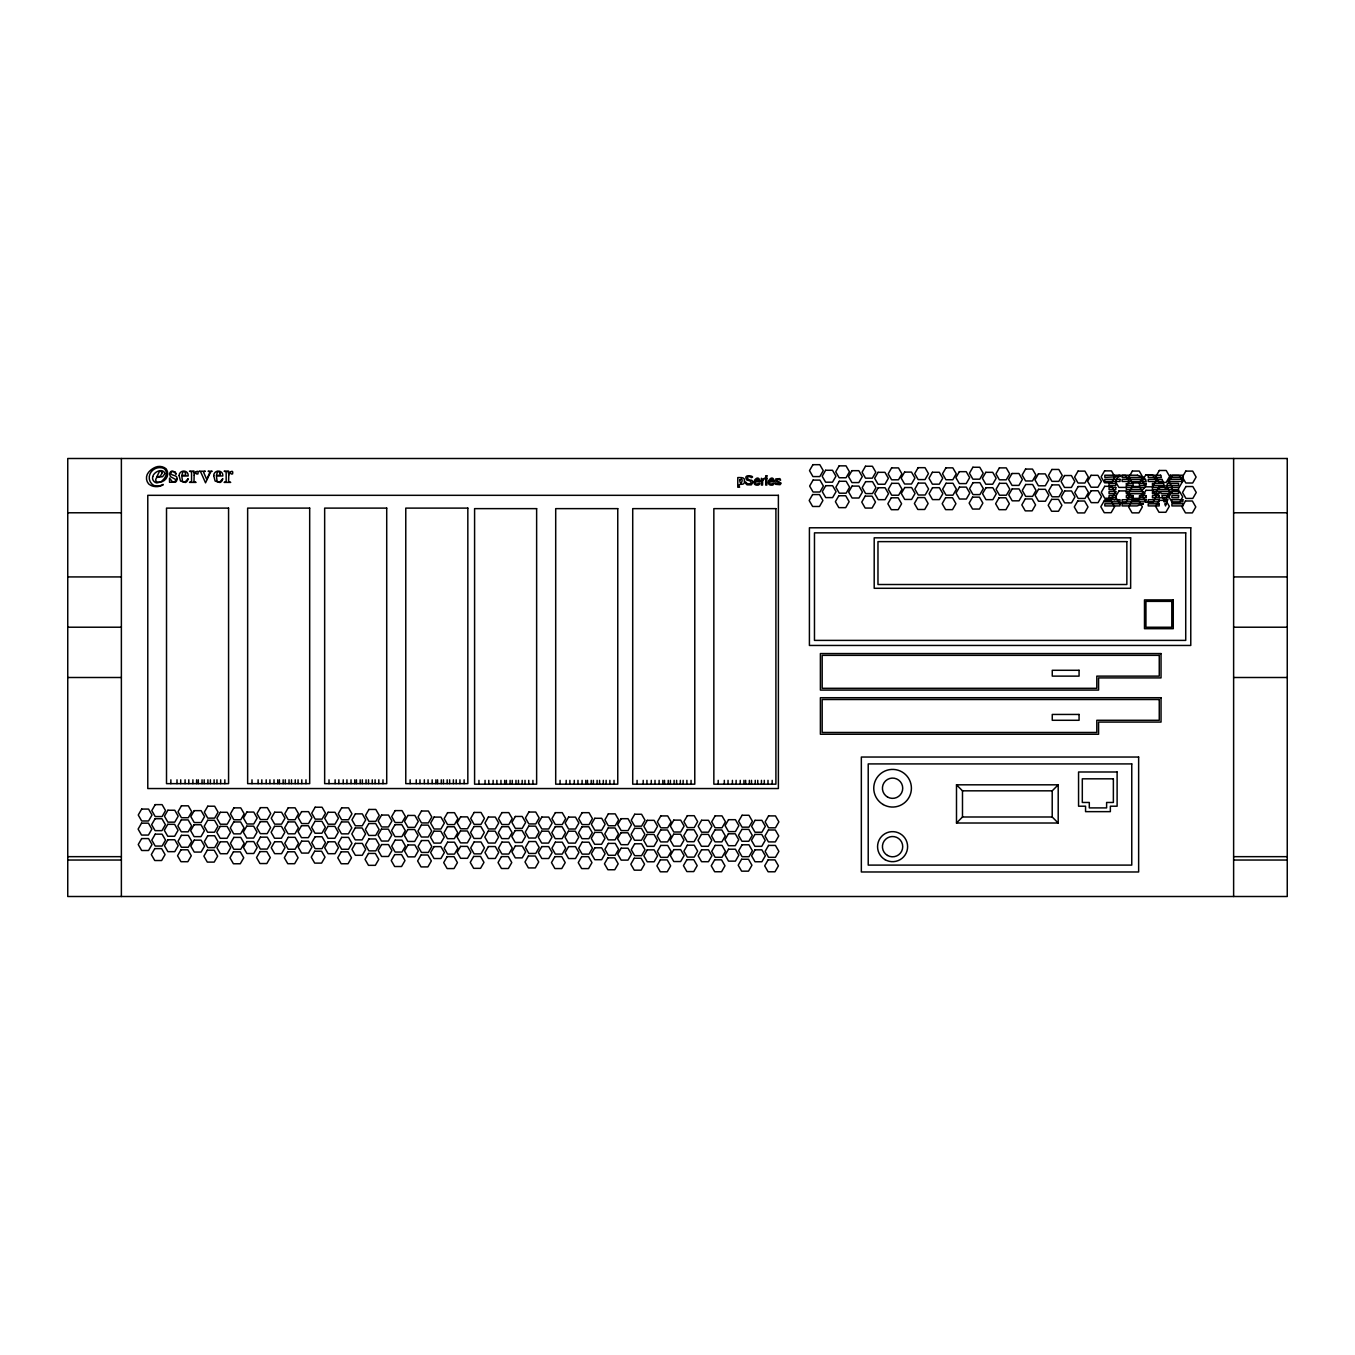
<?xml version="1.0" encoding="UTF-8"?>
<svg xmlns="http://www.w3.org/2000/svg" width="1355" height="1355" viewBox="0 0 1355 1355"><rect width="100%" height="100%" fill="white"/><g stroke="black" fill="none" stroke-linecap="round" stroke-linejoin="round"><path stroke-width="1.5" d="M1166.333 497.81L1169.772 491.848L1166.333 485.903L1159.457 485.903L1156.018 491.848L1159.457 497.81L1168.4 497.793L1169.145 495.625L1161.896 495.642L1162.641 497.776L1164.944 497.793M956.495 823.01L962.49 816.997L1052.208 816.997L1058.204 823.01L1058.204 784.816L956.495 784.816L956.495 823.01L1058.204 823.01M956.495 784.816L962.49 790.829L1052.208 790.829L1058.204 784.816M67.75 512.783L121.374 512.783M1233.626 512.783L1287.25 512.783M67.75 576.925L121.374 576.925M1233.626 576.925L1287.25 576.925M67.75 627.213L121.374 627.213M1233.626 627.213L1287.25 627.213M67.75 677.5L121.374 677.5M1233.626 677.5L1287.25 677.5M67.75 856.665L121.374 856.665M1233.626 856.665L1287.25 856.665M67.75 860.035L121.374 860.035M1233.626 860.035L1287.25 860.035M1172.278 487.444L1168.823 481.482L1172.278 475.52L1179.155 475.52L1182.593 481.482L1179.155 487.444L1166.181 487.461L1165.537 489.324L1164.91 487.478L1152.461 487.478L1152.461 489.629L1159.169 489.629L1159.186 487.834L1159.812 489.629L1171.262 489.629L1171.889 487.885L1171.906 489.629L1178.596 489.629L1178.596 487.461M1233.626 458.498L1233.626 896.502M1052.208 790.829L1052.208 816.997M962.49 790.829L962.49 816.997M772.181 780.345L772.181 784.172M767.997 780.345L767.997 784.172M764.288 780.345L764.288 784.172M761.442 780.345L761.442 784.172M757.733 780.345L757.733 784.172M755.243 780.345L755.243 784.172M751.517 780.345L751.517 784.172M749.366 780.345L749.366 784.172M745.64 780.345L745.64 784.172M743.946 780.345L743.946 784.172M740.237 780.345L740.237 784.172M736.121 780.345L736.121 784.172M732.411 780.345L732.411 784.172M728.042 780.345L728.042 784.172M724.315 780.345L724.315 784.172M718.201 780.345L718.201 784.172M691.067 780.345L691.067 784.172M686.883 780.345L686.883 784.172M683.157 780.345L683.157 784.172M680.329 780.345L680.329 784.172M676.602 780.345L676.602 784.172M674.113 780.345L674.113 784.172M670.386 780.345L670.386 784.172M668.235 780.345L668.235 784.172M664.526 780.345L664.526 784.172M662.832 780.345L662.832 784.172M659.106 780.345L659.106 784.172M655.007 780.345L655.007 784.172M651.281 780.345L651.281 784.172M646.928 780.345L646.928 784.172M643.202 780.345L643.202 784.172M637.087 780.345L637.087 784.172M614.035 780.345L614.035 784.172M609.869 780.345L609.869 784.172M606.142 780.345L606.142 784.172M603.297 780.345L603.297 784.172M599.587 780.345L599.587 784.172M597.098 780.345L597.098 784.172M593.371 780.345L593.371 784.172M591.22 780.345L591.22 784.172M587.494 780.345L587.494 784.172M585.8 780.345L585.8 784.172M582.091 780.345L582.091 784.172M577.975 780.345L577.975 784.172M574.266 780.345L574.266 784.172M569.896 780.345L569.896 784.172M566.187 780.345L566.187 784.172M560.072 780.345L560.072 784.172M532.922 780.345L532.922 784.172M528.738 780.345L528.738 784.172M525.012 780.345L525.012 784.172M522.183 780.345L522.183 784.172M518.457 780.345L518.457 784.172M515.967 780.345L515.967 784.172M512.258 780.345L512.258 784.172M510.09 780.345L510.09 784.172M506.38 780.345L506.38 784.172M504.687 780.345L504.687 784.172M500.96 780.345L500.96 784.172M496.862 780.345L496.862 784.172M493.135 780.345L493.135 784.172M488.782 780.345L488.782 784.172M485.056 780.345L485.056 784.172M478.942 780.345L478.942 784.172M464.121 779.819L464.121 783.647M459.938 779.819L459.938 783.647M456.212 779.819L456.212 783.647M453.383 779.819L453.383 783.647M449.657 779.819L449.657 783.647M447.167 779.819L447.167 783.647M443.441 779.819L443.441 783.647M441.29 779.819L441.29 783.647M437.58 779.819L437.58 783.647M435.887 779.819L435.887 783.647M432.16 779.819L432.16 783.647M428.061 779.819L428.061 783.647M424.335 779.819L424.335 783.647M419.982 779.819L419.982 783.647M416.256 779.819L416.256 783.647M410.142 779.819L410.142 783.647M382.991 779.819L382.991 783.647M378.807 779.819L378.807 783.647M375.098 779.819L375.098 783.647M372.252 779.819L372.252 783.647M368.526 779.819L368.526 783.647M366.036 779.819L366.036 783.647M362.327 779.819L362.327 783.647M360.176 779.819L360.176 783.647M356.45 779.819L356.45 783.647M354.756 779.819L354.756 783.647M351.03 779.819L351.03 783.647M346.931 779.819L346.931 783.647M343.221 779.819L343.221 783.647M338.852 779.819L338.852 783.647M335.125 779.819L335.125 783.647M329.011 779.819L329.011 783.647M305.976 779.819L305.976 783.647M301.792 779.819L301.792 783.647M298.066 779.819L298.066 783.647M295.238 779.819L295.238 783.647M291.511 779.819L291.511 783.647M289.022 779.819L289.022 783.647M285.312 779.819L285.312 783.647M283.144 779.819L283.144 783.647M279.435 779.819L279.435 783.647M277.741 779.819L277.741 783.647M274.015 779.819L274.015 783.647M269.916 779.819L269.916 783.647M266.19 779.819L266.19 783.647M261.837 779.819L261.837 783.647M258.111 779.819L258.111 783.647M251.996 779.819L251.996 783.647M224.845 779.819L224.845 783.647M220.662 779.819L220.662 783.647M216.952 779.819L216.952 783.647M214.107 779.819L214.107 783.647M210.398 779.819L210.398 783.647M207.908 779.819L207.908 783.647M204.182 779.819L204.182 783.647M202.031 779.819L202.031 783.647M198.304 779.819L198.304 783.647M196.611 779.819L196.611 783.647M192.901 779.819L192.901 783.647M188.785 779.819L188.785 783.647M185.076 779.819L185.076 783.647M180.706 779.819L180.706 783.647M176.997 779.819L176.997 783.647M170.865 779.819L170.865 783.647M121.374 458.498L121.374 896.502M1126.378 483.667L1126.361 485.53L1133.068 485.547L1133.068 483.396L1126.378 483.667M760.087 481.499L755.158 482.007C754.854 487.004 761.375 480.906 759.376 484.294A2.727 2.727 0 0 1 758.123 485.141C748.807 486.106 758.173 471.659 760.087 481.499M774.399 481.499L769.471 482.007C769.166 487.004 775.67 480.906 773.688 484.294A2.727 2.727 0 0 1 772.435 485.141C763.119 486.106 772.486 471.659 774.399 481.499M1120.026 476.537L1104.833 477.383L1104.833 475.232L1120.026 475.232L1120.026 476.537M744.454 480.974C745.25 487.207 736.764 481.533 739.593 487.224L737.781 487.224L737.781 477.553L739.542 477.553C739.593 477.79 745.385 476.689 744.454 480.974M185.567 473.776L185.466 475.317L181.807 475.317L182.942 471.642L185.11 472.065L185.567 473.776M220.188 473.776L220.086 475.317L216.427 475.317L217.562 471.642L219.73 472.065L220.188 473.776M194.155 475.029L193.985 481.669L196.069 482.397L189.514 482.397L191.546 481.669L191.546 471.947L189.514 471.218L193.985 471.032C191.597 476.96 199.422 466.899 197.949 473.911C195.289 475.283 195.696 469.118 194.155 475.029M228.758 475.029L228.605 481.669L230.689 482.397L224.134 482.397L226.166 481.669L226.166 471.947L224.134 471.218L228.605 471.032C226.217 476.96 234.042 466.899 232.569 473.911C229.91 475.283 230.316 469.118 228.758 475.029M177.014 478.874L176.777 480.398A3.777 3.777 0 0 1 175.523 482.126L169.544 482.278L169.544 478.078L172.441 481.855L174.541 481.94L176.167 479.772L170.51 476.672L169.612 474.301A3.404 3.404 0 0 1 171.628 471.1L175.32 471.947C177.607 478.857 174.456 467.983 170.781 472.692C170.273 476.367 177.861 474.267 177.014 478.874M179.097 475.571L180.503 481.059L185.381 482.499A4.15 4.15 0 0 0 187.566 480.449L188.176 478.62L185.245 481.889L182.519 481.567L181.807 475.961L188.176 475.961C188.768 469.626 179.334 469.44 179.097 475.571M213.717 475.571L215.123 481.059L220.001 482.499A4.15 4.15 0 0 0 222.186 480.449L222.796 478.62L219.866 481.889L217.139 481.567L216.427 475.961L222.796 475.961C223.389 469.626 213.954 469.44 213.717 475.571M780.802 483.058L780.751 483.549A1.88 1.88 0 0 1 780.057 484.7L775.653 484.328L775.229 482.871L778.058 484.277L779.65 483.193L775.839 481.262L775.805 478.891L779.887 478.637L780.615 480.161L777.973 479.043L776.618 480.297L780.802 483.058M752.838 482.38L751.348 484.87L747.13 484.836A2.862 2.862 0 0 1 745.877 483.413L745.589 482.007C748.502 486.665 755.7 481.296 746.893 480.11C741.761 472.76 757.072 476.655 751.161 477.654A1.745 1.745 0 0 0 750.416 476.825C745.165 475.537 747.57 480.686 751.331 480.195A2.083 2.083 0 0 1 752.652 481.364L752.838 482.38M739.678 480.127C740.677 488.63 744.64 475.486 739.678 480.127M152.725 476.638L152.556 477.942A4.675 4.675 0 0 0 153.42 480.686L154.08 481.482A5.098 5.098 0 0 0 156.841 482.905L161.956 481.702A8.452 8.452 0 0 0 166.242 468.932A10.298 10.298 0 0 0 155.554 467.187A18.411 18.411 0 0 0 148.576 472.268A8.926 8.926 0 0 0 148.576 483.837A11.653 11.653 0 0 0 153.776 486.377A13.177 13.177 0 0 0 163.278 484.734L163.108 484.429A11.467 11.467 0 0 1 153.742 485.429A8.994 8.994 0 0 1 150.015 473.877A10.738 10.738 0 0 1 163.718 468.339A6.047 6.047 0 0 1 166.343 474.182A12.195 12.195 0 0 1 164.446 478.281L164.057 478.806A12.195 12.195 0 0 1 162.719 480.229C160.466 483.684 153.047 482.702 156.638 477.485L162.549 476.689L164.954 473.589C162.905 467.526 153.809 471.743 152.725 476.638M762.662 480.466L762.543 485.073L761.391 485.073L761.391 478.281L762.492 479.501L764.677 478.163L762.662 480.466M162.295 472.641L160.33 476.249L156.824 476.808L159.399 471.506L161.414 471.32L162.295 472.641M1146.296 483.396L1145.923 485.412L1139.453 485.53L1139.453 483.396L1146.296 483.396M755.345 480.212L755.158 481.059L758.885 481.059L757.835 479.213L755.345 480.212M769.657 480.212L769.471 481.059L773.197 481.059L772.147 479.213L769.657 480.212M1170.364 475.232L1169.687 477.383L1182.83 477.383L1182.83 475.232L1170.364 475.232M1168.958 479.314L1168.247 481.465L1182.83 481.482L1182.83 479.314L1168.958 479.314M1146.144 499.707L1145.28 501.858L1122.126 501.858L1122.126 499.724L1146.144 499.707M1167.536 483.396L1166.824 485.547L1178.596 485.53L1178.579 483.379L1167.536 483.396M1167.705 499.707L1166.977 501.858L1164.097 501.858L1163.352 499.707L1167.705 499.707M1166.265 503.789L1165.537 505.923L1164.758 503.789L1166.265 503.789M1170.585 491.56L1169.805 493.711L1161.184 493.711L1160.439 491.56L1170.585 491.56M209.991 471.947L206.739 479.501L203.453 471.947L205.35 471.218L199.168 471.218L200.692 471.947L205.537 482.837L210.635 471.947L212.176 471.218L208.094 471.218L209.991 471.947M141.682 809.071L138.244 815.016L141.682 820.978L148.559 820.978L151.997 815.016L148.559 809.071L141.682 809.071M141.547 823.163L138.108 829.108L141.547 835.07L148.423 835.07L151.862 829.108L148.423 823.163L141.547 823.163M155.215 804.633L151.777 810.595L155.215 816.557L162.092 816.557L165.53 810.595L162.092 804.633L155.215 804.633M141.665 838.576L138.227 844.538L141.665 850.5L148.559 850.5L151.997 844.538L148.559 838.576L141.665 838.576M155.08 818.725L151.641 824.687L155.08 830.649L161.956 830.649L165.395 824.687L161.956 818.725L155.08 818.725M167.885 810.239L164.446 816.201L167.885 822.146L174.761 822.146L178.199 816.201L174.761 810.239L167.885 810.239M155.215 834.155L151.777 840.117L155.215 846.062L162.092 846.062L165.53 840.117L162.092 834.155L155.215 834.155M167.749 824.331L164.311 830.293L167.749 836.255L174.626 836.255L178.064 830.293L174.626 824.331L167.749 824.331M154.758 848.62L151.32 854.582L154.758 860.527L161.635 860.527L165.073 854.582L161.635 848.62L154.758 848.62M181.435 805.818L177.996 811.764L181.435 817.726L188.311 817.726L191.749 811.764L188.311 805.818L181.435 805.818M167.885 839.761L164.446 845.723L167.885 851.668L174.761 851.668L178.199 845.723L174.761 839.761L167.885 839.761M181.299 819.911L177.861 825.856L181.299 831.818L188.176 831.818L191.614 825.856L188.176 819.911L181.299 819.911M194.239 810.646L190.801 816.591L194.239 822.553L201.116 822.553L204.554 816.591L201.116 810.646L194.239 810.646M181.418 835.341L177.979 841.286L181.418 847.248L188.294 847.248L191.749 841.286L188.294 835.341L181.418 835.341M194.104 824.738L190.665 830.683L194.104 836.645L200.98 836.645L204.419 830.683L200.98 824.738L194.104 824.738M180.977 849.805L177.539 855.75L180.977 861.712L187.854 861.712L191.292 855.75L187.854 849.805L180.977 849.805M207.772 806.208L204.334 812.17L207.772 818.132L214.649 818.132L218.087 812.17L214.649 806.208L207.772 806.208M194.239 840.151L190.801 846.113L194.239 852.075L201.116 852.075L204.554 846.113L201.116 840.151L194.239 840.151M207.637 820.3L204.199 826.262L207.637 832.224L214.513 832.224L217.952 826.262L214.513 820.3L207.637 820.3M220.34 812.289L216.902 818.251L220.34 824.213L227.217 824.213L230.655 818.251L227.217 812.289L220.34 812.289M207.772 835.73L204.334 841.692L207.772 847.637L214.649 847.637L218.087 841.692L214.649 835.73L207.772 835.73M220.204 826.381L216.766 832.343L220.204 838.305L227.081 838.305L230.519 832.343L227.081 826.381L220.204 826.381M207.315 850.195L203.877 856.157L207.315 862.102L214.192 862.102L217.647 856.157L214.192 850.195L207.315 850.195M233.873 807.868L230.435 813.83L233.873 819.775L240.75 819.775L244.188 813.83L240.75 807.868L233.873 807.868M220.34 841.811L216.902 847.773L220.34 853.718L227.217 853.718L230.655 847.773L227.217 841.811L220.34 841.811M233.738 821.96L230.299 827.922L233.738 833.867L240.614 833.867L244.052 827.922L240.614 821.96L233.738 821.96M246.881 812.068L243.443 818.03L246.881 823.976L253.758 823.976L257.196 818.03L253.758 812.068L246.881 812.068M233.873 837.39L230.435 843.335L233.873 849.297L240.75 849.297L244.188 843.335L240.75 837.39L233.873 837.39M246.746 826.16L243.307 832.122L246.746 838.068L253.622 838.068L257.06 832.122L253.622 826.16L246.746 826.16M233.416 851.855L229.977 857.8L233.416 863.762L240.292 863.762L243.748 857.8L240.292 851.855L233.416 851.855M260.431 807.648L256.976 813.593L260.431 819.555L267.308 819.555L270.746 813.593L267.308 807.648L260.431 807.648M246.881 841.591L243.443 847.536L246.881 853.498L253.758 853.498L257.196 847.536L253.758 841.591L246.881 841.591M260.296 821.74L256.857 827.685L260.296 833.647L267.172 833.647L270.61 827.685L267.172 821.74L260.296 821.74M260.414 837.153L256.976 843.115L260.414 849.077L267.291 849.077L270.729 843.115L267.291 837.153L260.414 837.153M274.675 812.238L271.237 818.2L274.675 824.145L281.552 824.145L284.99 818.2L281.552 812.238L274.675 812.238M259.974 851.618L256.535 857.58L259.974 863.542L266.85 863.542L270.289 857.58L266.85 851.618L259.974 851.618M274.54 826.33L271.102 832.292L274.54 838.237L281.417 838.237L284.855 832.292L281.417 826.33L274.54 826.33M288.225 807.817L284.787 813.762L288.225 819.724L295.102 819.724L298.54 813.762L295.102 807.817L288.225 807.817M274.675 841.76L271.237 847.705L274.675 853.667L281.552 853.667L284.99 847.705L281.552 841.76L274.675 841.76M288.09 821.909L284.652 827.854L288.09 833.816L294.967 833.816L298.405 827.854L294.967 821.909L288.09 821.909M301.623 811.645L298.185 817.607L301.623 823.569L308.5 823.569L311.938 817.607L308.5 811.645L301.623 811.645M288.209 837.322L284.77 843.284L288.209 849.246L295.102 849.246L298.54 843.284L295.102 837.322L288.209 837.322M301.488 825.737L298.049 831.699L301.488 837.661L308.364 837.661L311.802 831.699L308.364 825.737L301.488 825.737M287.768 851.787L284.33 857.749L287.768 863.711L294.645 863.711L298.083 857.749L294.645 851.787L287.768 851.787M315.156 807.224L311.718 813.186L315.156 819.131L322.05 819.131L325.488 813.186L322.05 807.224L315.156 807.224M301.623 841.167L298.185 847.129L301.623 853.074L308.5 853.074L311.938 847.129L308.5 841.167L301.623 841.167M315.021 821.316L311.582 827.278L315.021 833.223L321.914 833.223L325.352 827.278L321.914 821.316L315.021 821.316M328.113 812.272L324.675 818.234L328.113 824.196L334.99 824.196L338.428 818.234L334.99 812.272L328.113 812.272M315.156 836.746L311.718 842.691L315.156 848.653L322.033 848.653L325.471 842.691L322.033 836.746L315.156 836.746M327.978 826.364L324.539 832.326L327.978 838.288L334.854 838.288L338.293 832.326L334.854 826.364L327.978 826.364M314.699 851.211L311.26 857.156L314.699 863.118L321.592 863.118L325.031 857.156L321.592 851.211L314.699 851.211M341.646 807.851L338.208 813.813L341.646 819.758L348.523 819.758L351.961 813.813L348.523 807.851L341.646 807.851M328.113 841.794L324.675 847.756L328.113 853.701L334.99 853.701L338.428 847.756L334.99 841.794L328.113 841.794M341.511 821.943L338.072 827.905L341.511 833.85L348.387 833.85L351.826 827.905L348.387 821.943L341.511 821.943M341.646 837.373L338.208 843.318L341.646 849.28L348.523 849.28L351.961 843.318L348.523 837.373L341.646 837.373M355.383 813.864L351.944 819.826L355.383 825.788L362.259 825.788L365.698 819.826L362.259 813.864L355.383 813.864M341.189 851.838L337.751 857.8L341.189 863.745L348.066 863.745L351.504 857.8L348.066 851.838L341.189 851.838M355.247 827.956L351.809 833.918L355.247 839.88L362.124 839.88L365.562 833.918L362.124 827.956L355.247 827.956M368.933 809.443L365.494 815.405L368.933 821.35L375.809 821.35L379.248 815.405L375.809 809.443L368.933 809.443M355.383 843.386L351.944 849.348L355.383 855.293L362.259 855.293L365.698 849.348L362.259 843.386L355.383 843.386M368.797 823.535L365.359 829.497L368.797 835.442L375.674 835.442L379.112 829.497L375.674 823.535L368.797 823.535M381.602 815.049L378.164 820.995L381.602 826.957L388.479 826.957L391.917 820.995L388.479 815.049L381.602 815.049M368.916 838.965L365.477 844.91L368.916 850.872L375.809 850.872L379.248 844.91L375.809 838.965L368.916 838.965M381.466 829.141L378.028 835.087L381.466 841.049L388.343 841.049L391.781 835.087L388.343 829.141L381.466 829.141M368.475 853.43L365.037 859.375L368.475 865.337L375.352 865.337L378.79 859.375L375.352 853.43L368.475 853.43M395.135 810.612L391.697 816.574L395.135 822.536L402.012 822.536L405.45 816.574L402.012 810.612L395.135 810.612M381.602 844.572L378.164 850.517L381.602 856.479L388.479 856.479L391.917 850.517L388.479 844.572L381.602 844.572M394.999 824.704L391.561 830.666L394.999 836.628L401.876 836.628L405.314 830.666L401.876 824.704L394.999 824.704M407.957 815.439L404.518 821.401L407.957 827.363L414.833 827.363L418.272 821.401L414.833 815.439L407.957 815.439M395.135 840.134L391.697 846.096L395.135 852.058L402.012 852.058L405.45 846.096L402.012 840.134L395.135 840.134M407.821 829.531L404.383 835.493L407.821 841.455L414.698 841.455L418.136 835.493L414.698 829.531L407.821 829.531M394.678 854.599L391.239 860.561L394.678 866.523L401.554 866.523L404.993 860.561L401.554 854.599L394.678 854.599M421.49 811.018L418.051 816.98L421.49 822.925L428.366 822.925L431.805 816.98L428.366 811.018L421.49 811.018M407.957 844.961L404.501 850.923L407.957 856.868L414.833 856.868L418.272 850.923L414.833 844.961L407.957 844.961M421.354 825.11L417.916 831.072L421.354 837.017L428.231 837.017L431.669 831.072L428.231 825.11L421.354 825.11M434.057 817.099L430.619 823.061L434.057 829.006L440.934 829.006L444.372 823.061L440.934 817.099L434.057 817.099M421.49 840.54L418.051 846.485L421.49 852.447L428.366 852.447L431.805 846.485L428.366 840.54L421.49 840.54M433.922 831.191L430.483 837.153L433.922 843.098L440.798 843.098L444.237 837.153L440.798 831.191L433.922 831.191M421.032 855.005L417.594 860.95L421.032 866.912L427.909 866.912L431.347 860.95L427.909 855.005L421.032 855.005M447.59 812.678L444.152 818.623L447.59 824.585L454.467 824.585L457.905 818.623L454.467 812.678L447.59 812.678M434.057 846.621L430.602 852.566L434.057 858.528L440.934 858.528L444.372 852.566L440.934 846.621L434.057 846.621M447.455 826.77L444.017 832.715L447.455 838.677L454.332 838.677L457.77 832.715L454.332 826.77L447.455 826.77M460.598 816.879L457.16 822.824L460.598 828.786L467.475 828.786L470.913 822.824L467.475 816.879L460.598 816.879M447.59 842.183L444.152 848.145L447.59 854.107L454.467 854.107L457.905 848.145L454.467 842.183L447.59 842.183M460.463 830.971L457.025 836.916L460.463 842.878L467.34 842.878L470.778 836.916L467.34 830.971L460.463 830.971M447.133 856.648L443.695 862.61L447.133 868.572L454.01 868.572L457.448 862.61L454.01 856.648L447.133 856.648M474.131 812.441L470.693 818.403L474.131 824.365L481.008 824.365L484.446 818.403L481.008 812.441L474.131 812.441M460.598 846.384L457.16 852.346L460.598 858.308L467.475 858.308L470.913 852.346L467.475 846.384L460.598 846.384M473.996 826.533L470.558 832.495L473.996 838.457L480.873 838.457L484.311 832.495L480.873 826.533L473.996 826.533M488.393 817.048L484.954 822.993L488.393 828.955L495.269 828.955L498.708 822.993L495.269 817.048L488.393 817.048M474.131 841.963L470.693 847.925L474.131 853.87L481.008 853.87L484.446 847.925L481.008 841.963L474.131 841.963M473.674 856.428L470.236 862.39L473.674 868.335L480.551 868.335L483.989 862.39L480.551 856.428L473.674 856.428M488.257 831.14L484.819 837.085L488.257 843.047L495.134 843.047L498.572 837.085L495.134 831.14L488.257 831.14M501.926 812.61L498.488 818.572L501.926 824.534L508.803 824.534L512.241 818.572L508.803 812.61L501.926 812.61M488.393 846.553L484.954 852.515L488.393 858.477L495.269 858.477L498.708 852.515L495.269 846.553L488.393 846.553M501.79 826.702L498.352 832.664L501.79 838.626L508.667 838.626L512.105 832.664L508.667 826.702L501.79 826.702M515.34 816.455L511.902 822.417L515.34 828.362L522.217 828.362L525.655 822.417L522.217 816.455L515.34 816.455M501.926 842.133L498.488 848.095L501.926 854.04L508.803 854.04L512.241 848.095L508.803 842.133L501.926 842.133M515.205 830.547L511.767 836.509L515.205 842.454L522.082 842.454L525.52 836.509L522.082 830.547L515.205 830.547M501.469 856.597L498.03 862.559L501.469 868.504L508.345 868.504L511.784 862.559L508.345 856.597L501.469 856.597M528.873 812.035L525.435 817.98L528.873 823.942L535.75 823.942L539.188 817.98L535.75 812.035L528.873 812.035M515.34 845.977L511.902 851.922L515.34 857.884L522.217 857.884L525.655 851.922L522.217 845.977L515.34 845.977M528.738 826.127L525.3 832.072L528.738 838.034L535.615 838.034L539.053 832.072L535.615 826.127L528.738 826.127M541.831 817.082L538.392 823.044L541.831 828.989L548.707 828.989L552.146 823.044L548.707 817.082L541.831 817.082M528.873 841.54L525.435 847.502L528.873 853.464L535.75 853.464L539.188 847.502L535.75 841.54L528.873 841.54M541.695 831.174L538.257 837.136L541.695 843.081L548.572 843.081L552.01 837.136L548.572 831.174L541.695 831.174M528.416 856.004L524.978 861.966L528.416 867.928L535.293 867.928L538.731 861.966L535.293 856.004L528.416 856.004M555.364 812.661L551.925 818.606L555.364 824.568L562.24 824.568L565.679 818.606L562.24 812.661L555.364 812.661M541.814 846.604L538.375 852.549L541.814 858.511L548.707 858.511L552.146 852.549L548.707 846.604L541.814 846.604M555.228 826.753L551.79 832.698L555.228 838.66L562.105 838.66L565.543 832.698L562.105 826.753L555.228 826.753M568.592 817.116L565.154 823.061L568.592 829.023L575.469 829.023L578.907 823.061L575.469 817.116L568.592 817.116M555.364 842.166L551.925 848.128L555.364 854.09L562.24 854.09L565.679 848.128L562.24 842.166L555.364 842.166M568.456 831.208L565.018 837.17L568.456 843.115L575.333 843.115L578.771 837.17L575.333 831.208L568.456 831.208M554.906 856.648L551.468 862.593L554.906 868.555L561.783 868.555L565.221 862.593L561.783 856.648L554.906 856.648M582.125 812.678L578.687 818.64L582.125 824.602L589.002 824.602L592.44 818.64L589.002 812.678L582.125 812.678M568.592 846.638L565.154 852.583L568.592 858.545L575.469 858.545L578.907 852.583L575.469 846.638L568.592 846.638M581.989 826.787L578.551 832.732L581.989 838.694L588.866 838.694L592.304 832.732L588.866 826.787L581.989 826.787M594.811 818.285L591.356 824.246L594.811 830.209L601.688 830.209L605.126 824.246L601.688 818.285L594.811 818.285M582.125 842.2L578.687 848.162L582.125 854.124L589.002 854.124L592.44 848.162L589.002 842.2L582.125 842.2M594.676 832.377L591.237 838.338L594.676 844.301L601.552 844.301L604.991 838.338L601.552 832.377L594.676 832.377M581.668 856.665L578.229 862.627L581.668 868.589L588.544 868.589L591.983 862.627L588.544 856.665L581.668 856.665M608.344 813.864L604.906 819.826L608.344 825.771L615.221 825.771L618.659 819.826L615.221 813.864L608.344 813.864M812.932 464.68L809.494 470.625L812.932 476.587L819.809 476.587L823.247 470.625L819.809 464.68L812.932 464.68M594.794 847.807L591.356 853.769L594.794 859.714L601.671 859.714L605.109 853.769L601.671 847.807L594.794 847.807M608.209 827.956L604.77 833.918L608.209 839.863L615.085 839.863L618.524 833.918L615.085 827.956L608.209 827.956M813.068 480.093L809.629 486.055L813.068 492.017L819.944 492.017L823.383 486.055L819.944 480.093L813.068 480.093M621.149 818.691L617.711 824.636L621.149 830.598L628.026 830.598L631.464 824.636L628.026 818.691L621.149 818.691M608.344 843.386L604.906 849.331L608.344 855.293L615.221 855.293L618.659 849.331L615.221 843.386L608.344 843.386M825.618 470.27L822.163 476.232L825.618 482.194L832.495 482.194L835.933 476.232L832.495 470.27L825.618 470.27M812.61 494.558L809.172 500.52L812.61 506.482L819.487 506.482L822.925 500.52L819.487 494.558L812.61 494.558M621.013 832.783L617.575 838.728L621.013 844.69L627.89 844.69L631.328 838.728L627.89 832.783L621.013 832.783M607.887 857.851L604.449 863.796L607.887 869.758L614.764 869.758L618.202 863.796L614.764 857.851L607.887 857.851M634.699 814.253L631.261 820.215L634.699 826.177L641.576 826.177L645.014 820.215L641.576 814.253L634.699 814.253M825.737 485.7L822.299 491.662L825.737 497.607L832.614 497.607L836.052 491.662L832.614 485.7L825.737 485.7M839.152 465.849L835.713 471.811L839.152 477.756L846.028 477.756L849.466 471.811L846.028 465.849L839.152 465.849M621.149 848.196L617.711 854.158L621.149 860.12L628.026 860.12L631.464 854.158L628.026 848.196L621.149 848.196M634.563 828.345L631.125 834.307L634.563 840.269L641.44 840.269L644.878 834.307L641.44 828.345L634.563 828.345M839.287 481.279L835.849 487.224L839.287 493.186L846.164 493.186L849.602 487.224L846.164 481.279L839.287 481.279M647.25 820.334L643.811 826.296L647.25 832.258L654.126 832.258L657.565 826.296L654.126 820.334L647.25 820.334M634.682 843.775L631.244 849.737L634.682 855.683L641.576 855.683L645.014 849.737L641.576 843.775L634.682 843.775M851.956 470.676L848.518 476.621L851.956 482.583L858.833 482.583L862.271 476.621L858.833 470.676L851.956 470.676M838.83 495.744L835.391 501.689L838.83 507.651L845.706 507.651L849.145 501.689L845.706 495.744L838.83 495.744M647.114 834.426L643.676 840.388L647.114 846.35L653.991 846.35L657.429 840.388L653.991 834.426L647.114 834.426M634.242 858.24L630.803 864.202L634.242 870.164L641.118 870.164L644.557 864.202L641.118 858.24L634.242 858.24M660.8 815.913L657.361 821.875L660.8 827.82L667.676 827.82L671.115 821.875L667.676 815.913L660.8 815.913M852.092 486.089L848.653 492.051L852.092 498.013L858.968 498.013L862.407 492.051L858.968 486.089L852.092 486.089M865.506 466.239L862.068 472.201L865.506 478.163L872.383 478.163L875.821 472.201L872.383 466.239L865.506 466.239M647.25 849.856L643.811 855.818L647.25 861.78L654.126 861.78L657.565 855.818L654.126 849.856L647.25 849.856M660.664 830.005L657.226 835.967L660.664 841.912L667.541 841.912L670.979 835.967L667.541 830.005L660.664 830.005M865.625 481.669L862.187 487.631L865.625 493.576L872.518 493.576L875.957 487.631L872.518 481.669L865.625 481.669M673.791 820.114L670.352 826.076L673.791 832.021L680.684 832.021L684.123 826.076L680.684 820.114L673.791 820.114M660.783 845.435L657.344 851.397L660.783 857.342L667.676 857.342L671.115 851.397L667.676 845.435L660.783 845.435M878.057 472.319L874.619 478.281L878.057 484.243L884.934 484.243L888.372 478.281L884.934 472.319L878.057 472.319M865.184 496.133L861.746 502.095L865.184 508.057L872.061 508.057L875.499 502.095L872.061 496.133L865.184 496.133M673.672 834.206L670.217 840.168L673.672 846.113L680.549 846.113L683.987 840.168L680.549 834.206L673.672 834.206M660.342 859.9L656.904 865.862L660.342 871.807L667.219 871.807L670.657 865.862L667.219 859.9L660.342 859.9M687.341 815.693L683.902 821.638L687.341 827.6L694.217 827.6L697.656 821.638L694.217 815.693L687.341 815.693M878.192 487.749L874.754 493.711L878.192 499.673L885.069 499.673L888.507 493.711L885.069 487.749L878.192 487.749M891.607 467.898L888.169 473.86L891.607 479.805L898.484 479.805L901.922 473.86L898.484 467.898L891.607 467.898M673.791 849.636L670.352 855.581L673.791 861.543L680.667 861.543L684.106 855.581L680.667 849.636L673.791 849.636M687.205 829.785L683.767 835.73L687.205 841.692L694.082 841.692L697.52 835.73L694.082 829.785L687.205 829.785M891.726 483.329L888.287 489.291L891.726 495.236L898.619 495.236L902.057 489.291L898.619 483.329L891.726 483.329M687.341 845.198L683.902 851.16L687.341 857.122L694.217 857.122L697.656 851.16L694.217 845.198L687.341 845.198M701.602 820.283L698.164 826.245L701.602 832.19L708.479 832.19L711.917 826.245L708.479 820.283L701.602 820.283M904.598 472.099L901.16 478.061L904.598 484.006L911.492 484.006L914.93 478.061L911.492 472.099L904.598 472.099M891.285 497.793L887.847 503.755L891.285 509.7L898.162 509.7L901.6 503.755L898.162 497.793L891.285 497.793M686.883 859.68L683.445 865.625L686.883 871.587L693.76 871.587L697.198 865.625L693.76 859.68L686.883 859.68M701.467 834.375L698.028 840.337L701.467 846.282L708.343 846.282L711.782 840.337L708.343 834.375L701.467 834.375M715.135 815.862L711.697 821.808L715.135 827.77L722.012 827.77L725.45 821.808L722.012 815.862L715.135 815.862M904.734 487.529L901.295 493.474L904.734 499.436L911.61 499.436L915.048 493.474L911.61 487.529L904.734 487.529M918.148 467.678L914.71 473.623L918.148 479.585L925.025 479.585L928.463 473.623L925.025 467.678L918.148 467.678M701.585 849.805L698.147 855.75L701.585 861.712L708.462 861.712L711.917 855.75L708.462 849.805L701.585 849.805M715 829.954L711.561 835.899L715 841.862L721.876 841.862L725.315 835.899L721.876 829.954L715 829.954M918.284 483.091L914.845 489.053L918.284 495.015L925.16 495.015L928.598 489.053L925.16 483.091L918.284 483.091M728.533 819.69L725.094 825.652L728.533 831.614L735.409 831.614L738.865 825.652L735.409 819.69L728.533 819.69M715.135 845.368L711.697 851.33L715.135 857.292L722.012 857.292L725.45 851.33L722.012 845.368L715.135 845.368M917.826 497.573L914.388 503.518L917.826 509.48L924.703 509.48L928.141 503.518L924.703 497.573L917.826 497.573M932.409 472.268L928.971 478.23L932.409 484.175L939.286 484.175L942.724 478.23L939.286 472.268L932.409 472.268M728.397 833.782L724.959 839.744L728.397 845.706L735.274 845.706L738.729 839.744L735.274 833.782L728.397 833.782M714.678 859.832L711.24 865.794L714.678 871.756L721.554 871.756L724.993 865.794L721.554 859.832L714.678 859.832M742.083 815.27L738.644 821.232L742.083 827.177L748.959 827.177L752.398 821.232L748.959 815.27L742.083 815.27M932.528 487.698L929.09 493.643L932.528 499.605L939.405 499.605L942.86 493.643L939.405 487.698L932.528 487.698M945.942 467.848L942.504 473.793L945.942 479.755L952.819 479.755L956.257 473.793L952.819 467.848L945.942 467.848M728.533 849.212L725.094 855.174L728.533 861.136L735.409 861.136L738.848 855.174L735.409 849.212L728.533 849.212M741.947 829.362L738.509 835.324L741.947 841.269L748.824 841.269L752.262 835.324L748.824 829.362L741.947 829.362M946.078 483.261L942.64 489.223L946.078 495.185L952.955 495.185L956.393 489.223L952.955 483.261L946.078 483.261M755.023 820.334L751.585 826.279L755.023 832.241L761.9 832.241L765.338 826.279L761.9 820.334L755.023 820.334M742.083 844.792L738.644 850.754L742.083 856.699L748.959 856.699L752.398 850.754L748.959 844.792L742.083 844.792M959.34 471.676L955.902 477.638L959.34 483.599L966.217 483.599L969.655 477.638L966.217 471.676L959.34 471.676M945.621 497.725L942.182 503.687L945.621 509.649L952.497 509.649L955.936 503.687L952.497 497.725L945.621 497.725M754.887 834.426L751.449 840.371L754.887 846.333L761.764 846.333L765.202 840.371L761.764 834.426L754.887 834.426M741.625 859.256L738.187 865.218L741.625 871.163L748.502 871.163L751.94 865.218L748.502 859.256L741.625 859.256M768.573 815.896L765.135 821.858L768.573 827.82L775.45 827.82L778.888 821.858L775.45 815.896L768.573 815.896M959.476 487.106L956.037 493.068L959.476 499.03L966.352 499.03L969.79 493.068L966.352 487.106L959.476 487.106M972.89 467.255L969.452 473.217L972.89 479.179L979.767 479.179L983.205 473.217L979.767 467.255L972.89 467.255M755.023 849.839L751.585 855.801L755.023 861.763L761.9 861.763L765.338 855.801L761.9 849.839L755.023 849.839M768.437 829.988L764.999 835.95L768.437 841.912L775.314 841.912L778.752 835.95L775.314 829.988L768.437 829.988M973.026 482.685L969.57 488.647L973.026 494.592L979.902 494.592L983.34 488.647L979.902 482.685L973.026 482.685M768.556 845.418L765.118 851.38L768.556 857.325L775.433 857.325L778.888 851.38L775.433 845.418L768.556 845.418M985.83 472.319L982.392 478.264L985.83 484.226L992.707 484.226L996.145 478.264L992.707 472.319L985.83 472.319M972.568 497.149L969.13 503.112L972.568 509.057L979.445 509.057L982.883 503.112L979.445 497.149L972.568 497.149M768.116 859.883L764.677 865.845L768.116 871.79L774.992 871.79L778.431 865.845L774.992 859.883L768.116 859.883M985.966 487.732L982.527 493.694L985.966 499.656L992.842 499.656L996.281 493.694L992.842 487.732L985.966 487.732M999.38 467.882L995.942 473.844L999.38 479.805L1006.257 479.805L1009.695 473.844L1006.257 467.882L999.38 467.882M999.499 483.312L996.061 489.274L999.499 495.219L1006.375 495.219L1009.814 489.274L1006.375 483.312L999.499 483.312M1012.049 473.488L1008.611 479.45L1012.049 485.395L1018.926 485.395L1022.364 479.45L1018.926 473.488L1012.049 473.488M999.058 497.776L995.62 503.738L999.058 509.683L1005.935 509.683L1009.373 503.738L1005.935 497.776L999.058 497.776M1012.185 488.918L1008.747 494.863L1012.185 500.825L1019.062 500.825L1022.5 494.863L1019.062 488.918L1012.185 488.918M1025.583 469.067L1022.144 475.012L1025.583 480.974L1032.459 480.974L1035.898 475.012L1032.459 469.067L1025.583 469.067M1025.718 484.48L1022.28 490.442L1025.718 496.404L1032.595 496.404L1036.033 490.442L1032.595 484.48L1025.718 484.48M1038.404 473.877L1034.966 479.839L1038.404 485.801L1045.281 485.801L1048.719 479.839L1045.281 473.877L1038.404 473.877M1025.261 498.945L1021.822 504.907L1025.261 510.869L1032.137 510.869L1035.576 504.907L1032.137 498.945L1025.261 498.945M1038.523 489.307L1035.085 495.269L1038.523 501.231L1045.416 501.231L1048.855 495.269L1045.416 489.307L1038.523 489.307M1051.937 469.457L1048.499 475.419L1051.937 481.364L1058.814 481.364L1062.252 475.419L1058.814 469.457L1051.937 469.457M1052.073 484.887L1048.635 490.849L1052.073 496.794L1058.949 496.794L1062.388 490.849L1058.949 484.887L1052.073 484.887M1064.505 475.537L1061.067 481.499L1064.505 487.461L1071.382 487.461L1074.82 481.499L1071.382 475.537L1064.505 475.537M1051.616 499.351L1048.177 505.313L1051.616 511.258L1058.492 511.258L1061.93 505.313L1058.492 499.351L1051.616 499.351M1064.623 490.967L1061.185 496.929L1064.623 502.874L1071.517 502.874L1074.955 496.929L1071.517 490.967L1064.623 490.967M1078.038 471.117L1074.6 477.079L1078.038 483.024L1084.915 483.024L1088.353 477.079L1084.915 471.117L1078.038 471.117M1078.173 486.547L1074.735 492.492L1078.173 498.454L1085.05 498.454L1088.488 492.492L1085.05 486.547L1078.173 486.547M1091.046 475.317L1087.608 481.262L1091.046 487.224L1097.923 487.224L1101.361 481.262L1097.923 475.317L1091.046 475.317M1077.716 501.011L1074.278 506.956L1077.716 512.918L1084.593 512.918L1088.031 506.956L1084.593 501.011L1077.716 501.011M1091.182 490.747L1087.743 496.692L1091.182 502.654L1098.058 502.654L1101.496 496.692L1098.058 490.747L1091.182 490.747M1104.579 470.879L1101.141 476.841L1104.579 482.803L1111.456 482.803L1114.894 476.841L1111.456 470.879L1104.579 470.879M1104.715 486.31L1101.276 492.272L1104.715 498.234L1111.591 498.234L1115.03 492.272L1111.591 486.31L1104.715 486.31M1104.257 500.774L1100.819 506.736L1104.257 512.698L1111.134 512.698L1114.572 506.736L1111.134 500.774L1104.257 500.774M1118.84 475.486L1115.402 481.432L1118.84 487.394L1125.717 487.394L1129.155 481.432L1125.717 475.486L1118.84 475.486M1118.976 490.916L1115.538 496.862L1118.976 502.824L1125.853 502.824L1129.291 496.862L1125.853 490.916L1118.976 490.916M1132.373 471.049L1128.935 477.011L1132.373 482.973L1139.25 482.973L1142.688 477.011L1139.25 471.049L1132.373 471.049M1132.509 486.479L1129.071 492.441L1132.509 498.403L1139.386 498.403L1142.824 492.441L1139.386 486.479L1132.509 486.479M1145.788 474.894L1142.35 480.856L1145.788 486.818L1152.665 486.818L1156.103 480.856L1152.665 474.894L1145.788 474.894M1132.052 500.944L1128.613 506.905L1132.052 512.868L1138.928 512.868L1142.367 506.905L1138.928 500.944L1132.052 500.944M1145.923 490.324L1142.468 496.286L1145.923 502.231L1152.8 502.231L1156.238 496.286L1152.8 490.324L1145.923 490.324M1159.321 470.473L1155.883 476.435L1159.321 482.38L1166.198 482.38L1169.636 476.435L1166.198 470.473L1159.321 470.473M1158.999 500.368L1155.561 506.313L1158.999 512.275L1165.876 512.275L1169.314 506.313L1165.876 500.368L1158.999 500.368M1172.397 490.95L1168.958 496.912L1172.397 502.857L1179.273 502.857L1182.712 496.912L1179.273 490.95L1172.397 490.95M1185.811 471.1L1182.373 477.062L1185.811 483.007L1192.688 483.007L1196.126 477.062L1192.688 471.1L1185.811 471.1M1185.947 486.53L1182.508 492.475L1185.947 498.437L1192.823 498.437L1196.262 492.475L1192.823 486.53L1185.947 486.53M1185.489 500.994L1182.051 506.939L1185.489 512.901L1192.366 512.901L1195.804 506.939L1192.366 500.994L1185.489 500.994M1144.738 487.478L1142.824 489.629L1126.361 489.629L1126.361 487.478L1144.738 487.478M1143.366 503.823L1137.031 505.923L1122.126 505.923L1122.126 503.789L1143.366 503.789M1182.83 499.707L1171.906 499.724L1171.906 501.858L1182.83 501.858L1182.83 499.707M1113.048 497.776L1109.067 497.793L1109.067 495.642L1115.775 495.642L1115.775 497.776L1113.048 497.776M1162.861 481.465L1148.227 481.482L1148.227 479.314L1162.133 479.314L1162.861 481.465M1115.775 487.461L1109.067 487.478L1109.067 489.629L1115.775 489.629L1115.775 487.461M1287.25 458.498L67.75 458.498L67.75 896.502L1287.25 896.502L1287.25 458.498M1137.404 475.232L1122.126 475.232L1122.126 477.4L1143.857 477.383L1137.404 475.232M1160.676 475.232L1148.227 475.232L1148.227 477.383L1161.404 477.383L1160.676 475.232M766.845 475.724L765.711 475.724L765.711 477.028L766.845 477.028L766.845 475.724M766.845 478.281L765.711 478.281L765.711 485.073L766.845 485.073L766.845 478.281M1120.009 479.314L1104.833 479.314L1104.833 481.465L1120.009 481.482L1120.009 479.314M1145.5 479.314L1122.126 479.314L1122.126 481.465L1146.178 481.465L1145.5 479.314M1115.775 483.396L1109.067 483.396L1109.067 485.53L1115.775 485.53L1115.775 483.396M1163.488 483.396L1152.461 483.396L1152.461 485.53L1164.216 485.53L1163.488 483.396M1115.775 491.56L1109.067 491.56L1109.067 493.694L1115.775 493.711L1115.775 491.56M1143.061 491.56L1126.361 491.56L1126.378 493.711L1144.975 493.711L1143.061 491.56M1159.169 491.56L1152.461 491.56L1152.461 493.694L1159.169 493.711L1159.169 491.56M1178.596 491.56L1171.906 491.56L1171.906 493.694L1178.596 493.711L1178.596 491.56M778.38 495.32L147.78 495.32L147.78 788.542L778.38 788.542L778.38 495.32M1133.068 495.642L1126.361 495.642L1126.361 497.793L1133.068 497.793L1133.068 495.642M1145.907 495.642L1139.453 495.642L1139.453 497.793L1146.33 497.793L1145.907 495.642M1159.169 495.642L1152.461 495.642L1152.461 497.793L1159.169 497.793L1159.169 495.642M1178.596 495.642L1171.906 495.642L1171.906 497.776L1178.596 497.793L1178.596 495.642M1114.521 499.707L1104.833 499.707L1104.833 501.841L1120.009 501.841L1120.009 499.724L1114.521 499.707M1159.169 499.707L1148.227 499.707L1148.227 501.858L1159.169 501.858L1159.169 499.707M1120.009 503.789L1104.833 503.789L1104.833 505.923L1120.009 505.923L1120.009 503.789M1159.169 503.789L1148.227 503.789L1148.227 505.923L1159.169 505.923L1159.169 503.789M1182.83 503.789L1171.906 503.789L1171.906 505.923L1182.83 505.923L1182.83 503.789M228.572 508.108L166.513 508.108L166.513 783.647L228.572 783.647L228.572 508.108M309.685 508.108L247.643 508.108L247.643 783.647L309.685 783.647L309.685 508.108M386.717 508.108L324.658 508.108L324.658 783.647L386.717 783.647L386.717 508.108M467.831 508.108L405.772 508.108L405.772 783.647L467.831 783.647L467.831 508.108M536.631 508.633L474.589 508.633L474.589 784.172L536.631 784.172L536.631 508.633M617.761 508.633L555.702 508.633L555.702 784.172L617.761 784.172L617.761 508.633M694.776 508.633L632.717 508.633L632.717 784.172L694.776 784.172L694.776 508.633M775.907 508.633L713.848 508.633L713.848 784.172L775.907 784.172L775.907 508.633M1190.774 527.789L809.409 527.789L809.409 645.454L1190.774 645.454L1190.774 527.789M1185.727 532.854L814.474 532.854L814.474 640.39L1185.727 640.39L1185.727 532.854M1130.646 537.833L874.195 537.833L874.195 588.29L1130.646 588.29L1130.646 537.833M1126.852 541.627L877.972 541.627L877.972 584.513L1126.852 584.513L1126.852 541.627M1173.261 599.909L1144.484 599.909L1144.484 628.686L1173.261 628.686L1173.261 599.909M1171.804 601.366L1145.94 601.366L1145.94 627.246L1171.804 627.246L1171.804 601.366M1161.032 653.567L820.385 653.567L820.385 690.085L1098.583 690.085L1098.583 677.907L1161.032 677.907L1161.032 653.567M1159.253 655.346L822.18 655.346L822.18 688.306L1096.805 688.306L1096.805 676.128L1159.253 676.128L1159.253 655.346M1079.071 670.285L1052.259 670.285L1052.259 676.128L1079.071 676.128L1079.071 670.285M1161.032 697.723L820.385 697.723L820.385 734.241L1098.583 734.241L1098.583 722.08L1161.032 722.08L1161.032 697.723M1159.253 699.519L822.18 699.519L822.18 732.462L1096.805 732.462L1096.805 720.284L1159.253 720.284L1159.253 699.519M1079.071 714.441L1052.259 714.441L1052.259 720.284L1079.071 720.284L1079.071 714.441M1138.64 757.038L861.34 757.038L861.34 871.976L1138.64 871.976L1138.64 757.038M1131.764 763.915L868.216 763.915L868.216 865.1L1131.764 865.1L1131.764 763.915M1117.113 771.994L1078.563 771.994L1078.563 806.208L1085.558 806.208L1085.558 811.645L1110.355 811.645L1110.355 806.208L1117.113 806.208L1117.113 771.994M1113.37 778.82L1082.306 778.82L1082.306 802.465L1089.301 802.465L1089.301 807.902L1106.612 807.902L1106.612 802.465L1113.37 802.465L1113.37 778.82M887.508 797.011A10.129 10.129 0 0 0 902.718 788.22A10.129 10.129 0 0 0 887.508 779.447A10.129 10.129 0 0 0 887.508 797.011M883.172 804.531A18.818 18.818 0 0 0 911.407 788.22A18.818 18.818 0 0 0 883.172 771.927A18.818 18.818 0 0 0 883.172 804.531M887.508 855.445A10.129 10.129 0 0 0 902.718 846.672A10.129 10.129 0 0 0 887.508 837.881A10.129 10.129 0 0 0 887.508 855.445M885.069 859.68A15.041 15.041 0 0 0 907.613 846.672A15.041 15.041 0 0 0 885.069 833.647A15.041 15.041 0 0 0 885.069 859.68"/></g></svg>
